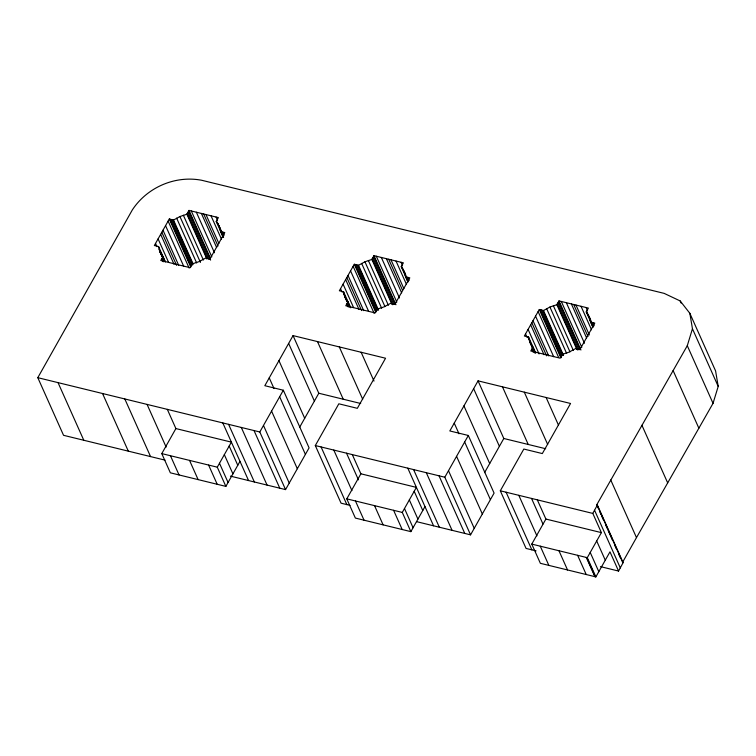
<?xml version="1.0" encoding="UTF-8"?>
<svg xmlns="http://www.w3.org/2000/svg" width="756" height="756" viewBox="0 0 756 756"><rect width="100%" height="100%" fill="white"/><g stroke="black" fill="none" stroke-linecap="round" stroke-linejoin="round"><path stroke-width="1.13" d="M598.138 508.07L596.701 504.866L687.289 345.7L692.449 328.765L689.841 313.296L680.173 300.945L664.155 293.375L201.654 180.259C175.09 175.184 147.061 187.384 132.3 209.97L37.8 377.679L63.551 435.314L165.035 460.13M600.444 566.622L618.559 571.054L623.114 562.662L622.462 562.502L636.486 537.601L713.04 403.335L718.2 386.401L715.592 370.931L689.841 313.296M618.559 571.054L609.979 551.842L595.87 576.885L587.28 557.673L601.398 532.63L592.808 513.418L597.363 505.027L596.701 504.866M424.976 506.596L410.867 531.638L355.367 518.068L346.787 498.856L360.886 473.804L352.305 454.592M223.389 237.403L216.235 221.395L218.371 217.596L189.009 210.414L186.864 214.213L179.937 216.547L173.502 220.043L169.297 219.013L154.356 245.52L158.562 246.55L165.243 261.491M158.562 246.55L159.979 251.965L162.918 256.719L160.782 260.508L190.153 267.69L192.289 263.901L199.225 261.557L205.66 258.07L209.866 259.091L224.797 232.583L220.591 231.563L219.174 226.148L216.235 221.395M239.983 461.349L225.864 486.392L170.365 472.821L161.784 453.609L175.893 428.567L167.312 409.355M225.864 486.392L217.284 467.18L231.393 442.137L175.893 428.567M350.019 505.377L341.06 503.184L315.309 445.549L338.83 403.798L357.333 408.325L385.551 358.231L293.054 335.607L264.827 385.702L283.33 390.228L309.081 447.864L285.56 489.604L230.438 476.129M285.56 489.604L259.809 431.978L283.33 390.228M407.919 281.582L401.238 266.641L403.373 262.842L374.003 255.66L371.867 259.45L364.94 261.793L358.495 265.29L354.299 264.26L339.359 290.767L343.564 291.797L350.718 307.805M343.564 291.797L344.982 297.212L347.921 301.965L345.785 305.755L375.156 312.937L377.291 309.147L384.218 306.804L390.663 303.317L394.859 304.337L409.799 277.83L405.594 276.8L404.176 271.385L401.238 266.641M299.556 427.405L318.805 393.243L293.054 335.607M410.867 531.638L402.286 512.426L416.395 487.384L360.886 473.804M536.08 550.878L526.063 548.431L500.311 490.795L523.832 449.045L542.326 453.572L570.553 403.477L478.057 380.854L449.829 430.948L468.333 435.475L494.084 493.11L470.563 534.851L416.575 521.649M470.563 534.851L444.811 477.225L468.333 435.475M592.912 326.828L586.24 311.878L588.376 308.089L559.005 300.907L556.87 304.696L549.933 307.04L543.498 310.536L539.293 309.506L524.362 336.014L528.567 337.044L535.72 353.052M528.567 337.044L529.984 342.459L532.923 347.212L530.778 351.001L560.149 358.183L562.284 354.394L569.221 352.05L575.656 348.554L579.861 349.584L594.792 323.077L590.597 322.047L589.179 316.632L586.24 311.878M484.558 472.651L503.808 438.489L478.057 380.854M595.87 576.885L540.37 563.314L531.78 544.103L545.898 519.051L537.308 499.839M318.805 393.243L360.688 403.487M503.808 438.489L545.69 448.733M37.8 377.679L259.809 431.978M315.309 445.549L444.811 477.225M500.311 490.795L592.808 513.418M545.898 519.051L601.398 532.63M161.784 453.609L217.284 467.18M346.787 498.856L402.286 512.426M531.78 544.103L587.28 557.673M680.173 300.945L681.128 303.08M692.449 328.765L718.2 386.401M687.289 345.7L713.04 403.335M673.114 370.563L698.865 428.198M641.92 425.269L667.68 482.895M586.08 307.531L587.516 310.725M592.695 322.566L594.121 325.77M589.179 316.632L590.606 319.835M586.571 311.292L590.757 320.563M590.077 319.268L591.031 321.404M591.249 322.207L593.158 326.479M590.597 322.047L592.978 327.386M581.033 306.293L591.523 329.777M575.987 305.055L589.34 334.946M573.691 304.498L587.998 336.514M571.394 303.94L586.656 338.093M566.348 302.702L584.473 343.262M561.302 301.464L581.808 347.363M559.005 300.907L580.948 350M558.675 301.502L580.135 349.527M557.937 302.806L578.926 349.763M557.2 304.11L577.707 350M556.87 304.696L576.894 349.527M553.354 305.717L573.388 350.538M549.933 307.04L569.967 351.861M546.635 308.646L566.669 353.477M543.498 310.536L563.532 355.358M542.846 310.376L562.87 355.197M541.4 310.017L561.906 355.915M539.954 309.667L561.415 357.692M539.293 309.506L560.754 357.531M538.13 311.576L558.637 357.465M610.735 479.965L636.486 537.601M535.56 316.131L553.685 356.69M532.999 320.686L548.733 355.906M531.827 322.755L546.616 355.84M530.665 324.825L544.018 354.715M528.094 329.389L539.066 353.931M532.923 347.212L535.305 352.542M527.905 336.883L533.849 350.491M531.27 344.925L534.974 353.137M529.984 342.459L532.848 348.856M525.524 333.944L526.96 337.148M531.846 349.102L533.282 352.305M597.363 505.027L623.114 562.662M597.032 504.951L622.783 562.587M600.047 512.341L600.992 514.477M601.946 516.613L603.382 519.807M605.764 525.146L607.2 528.35M608.155 530.485L612.445 540.086M614.826 545.426L616.253 548.629M618.644 553.968L620.553 558.23M546.125 397.505L558.523 425.25M594.575 510.281L620.326 567.917M596.692 540.975L605.272 560.187M524.305 392.166L547.675 444.462M590.219 552.456L598.809 571.668M586.703 557.531L595.284 576.743M586.306 557.437L594.887 576.648M502.475 386.826L528.236 444.462M577.631 555.32L586.221 574.522M558.958 550.746L567.539 569.958M531.525 498.431L542.978 524.04M473.643 388.678L499.395 446.314M518.805 495.322L536.93 535.872M540.275 546.182L548.856 565.393M506.095 492.203L531.846 549.839M401.077 262.285L402.513 265.488M407.692 277.32L409.128 280.523M404.176 271.385L405.603 274.589M401.568 266.046L405.755 275.316M405.084 274.031L406.511 277.225M463.938 405.906L489.699 463.532M406.246 276.961L408.155 281.232M405.594 276.8L407.975 282.139M396.031 261.047L406.53 284.53M390.984 259.809L403.865 288.631M388.688 259.251L402.523 290.2M386.392 258.694L401.653 292.846M464.656 441.995L490.408 499.631M381.345 257.456L399.47 298.015M454.243 423.124L459.005 433.793M376.299 256.218L396.805 302.116M374.003 255.66L395.946 304.753M373.672 256.256L395.133 304.281M372.935 257.56L393.923 304.517M372.198 258.864L392.714 304.753M371.867 259.45L391.901 304.281M456.567 456.35L482.319 513.976M368.361 260.47L388.386 305.301M364.94 261.793L384.965 306.615M361.642 263.4L381.667 308.231M358.495 265.29L378.529 310.111M357.843 265.129L377.877 309.951M356.397 264.77L376.904 310.669M448.488 470.695L474.239 528.331M354.951 264.42L375.94 311.377M354.299 264.26L375.76 312.285M353.128 266.329L374.116 313.286M350.557 270.884L368.682 311.444M439.028 475.807L464.779 533.443M347.996 275.439L363.73 310.659M346.824 277.509L361.614 310.603M345.662 279.588L359.015 309.469M343.092 284.143L353.591 307.616M426.308 472.698L452.06 530.325M347.921 301.965L350.302 307.295M342.903 291.636L344.812 295.908M347.202 301.238L348.629 304.441M344.075 294.575L349.489 306.823M344.982 297.212L346.891 301.483M340.531 288.697L341.958 291.901M346.853 303.855L348.28 307.059M361.132 352.258L374.003 381.071M413.589 469.589L439.34 527.215M407.805 468.172L433.566 525.807M414.193 491.296L422.774 510.508M409.336 499.905L417.926 519.117M339.302 346.919L362.672 399.215M404.488 508.514L413.069 527.726M393.602 510.309L402.192 529.521M317.482 341.58L343.233 399.215M374.532 505.641L383.112 524.853M346.522 453.184L358.448 479.862M288.641 343.432L314.392 401.067M333.802 450.075L351.927 490.625M355.452 500.973L364.033 520.185M321.092 446.966L346.843 504.592M216.084 217.038L217.511 220.242M222.699 232.073L224.126 235.277M219.174 226.148L220.61 229.342M217.889 223.672L221.234 231.147M217.048 221.867L218.956 226.138M219.911 228.274L221.99 233.046M278.945 360.659L304.696 418.285M221.253 231.723L223.634 237.053M220.591 231.563L222.982 236.893M211.028 215.8L221.527 239.283M205.982 214.572L218.862 243.385M203.685 214.005L218.002 246.021M201.398 213.447L216.66 247.599M279.654 396.749L305.405 454.384M196.352 212.209L214.468 252.769M269.24 377.877L274.012 388.546M191.296 210.971L211.803 256.87M189.009 210.414L210.47 258.439M188.669 211.009L210.612 260.102M187.932 212.313L208.921 259.27M187.204 213.617L207.229 258.439M186.864 214.213L206.898 259.034M271.565 411.103L297.325 468.739M183.358 215.224L203.392 260.055M179.937 216.547L200.444 262.436M176.639 218.153L196.664 262.984M173.502 220.043L193.054 263.797M172.84 219.883L192.874 264.704M171.395 219.524L191.901 265.422M263.485 425.448L289.236 483.084M169.949 219.174L190.937 266.131M169.297 219.013L190.758 267.038M168.125 221.083L189.113 268.04M165.564 225.638L183.689 266.197M254.025 430.561L279.786 488.196M162.994 230.193L178.737 265.413M161.831 232.272L176.611 265.356M160.659 234.341L174.012 264.222M158.099 238.896L168.588 262.37M241.306 427.452L267.066 485.087M162.918 256.719L165.299 262.048M159.818 250.661L162.672 257.059M159.081 249.329L164.496 261.576M159.979 251.965L161.888 256.237M155.528 243.451L156.955 246.654M161.85 258.609L163.277 261.812M228.586 424.343L254.347 481.969M222.812 422.925L248.563 480.561M229.191 446.049L237.771 465.261M224.334 454.658L232.924 473.87M219.486 463.267L228.076 482.479M208.609 465.063L217.199 484.275M189.529 460.395L198.119 479.606M170.45 455.736L179.04 474.938M147.07 404.403L166.15 447.098M124.816 398.96L150.567 456.596M102.551 393.517L128.312 451.152M58.032 382.63L83.793 440.257"/></g></svg>
